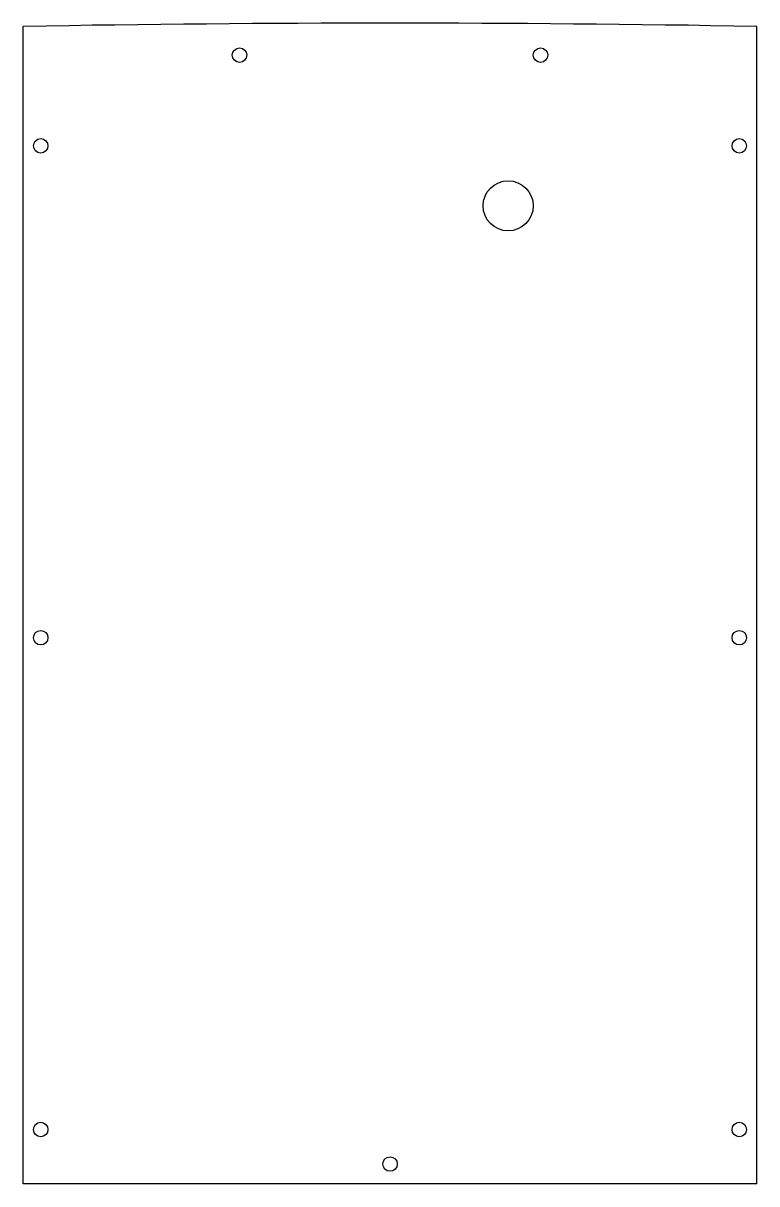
# Model space of a CAD drawing. Header units: inches. Extents: x 5.1 to 12.5, y 4 to 15.6.
import ezdxf

# ---------------------------------------------------------------- set-up
doc = ezdxf.new("R2010")
doc.units = ezdxf.units.IN
doc.header["$MEASUREMENT"] = 0

msp = doc.modelspace()

# ---------------------------------------------------------------- linework, layer by layer
at = {"color": 7, "linetype": 'Continuous', "lineweight": 30}
for p, q in [((5.143, 4.003), (5.143, 15.536)), ((12.455, 4.003), (12.455, 15.536)), ((12.455, 4.003), (5.143, 4.003))]:
    msp.add_line(p, q, dxfattribs=at)
for centre, radius in [((7.299, 15.25), 0.072), ((10.299, 15.25), 0.072), ((5.317, 14.346), 0.072), ((12.28, 14.346), 0.072), ((9.976, 13.748), 0.25), ((5.317, 9.445), 0.072), ((12.28, 9.445), 0.072), ((5.317, 4.544), 0.072), ((12.28, 4.544), 0.072), ((8.799, 4.2), 0.072)]:
    msp.add_circle(centre, radius, dxfattribs=at)
msp.add_arc((8.799, -192.092), 207.66, 88.99123, 91.00877, dxfattribs=at)

doc.saveas('drawing.dxf')
